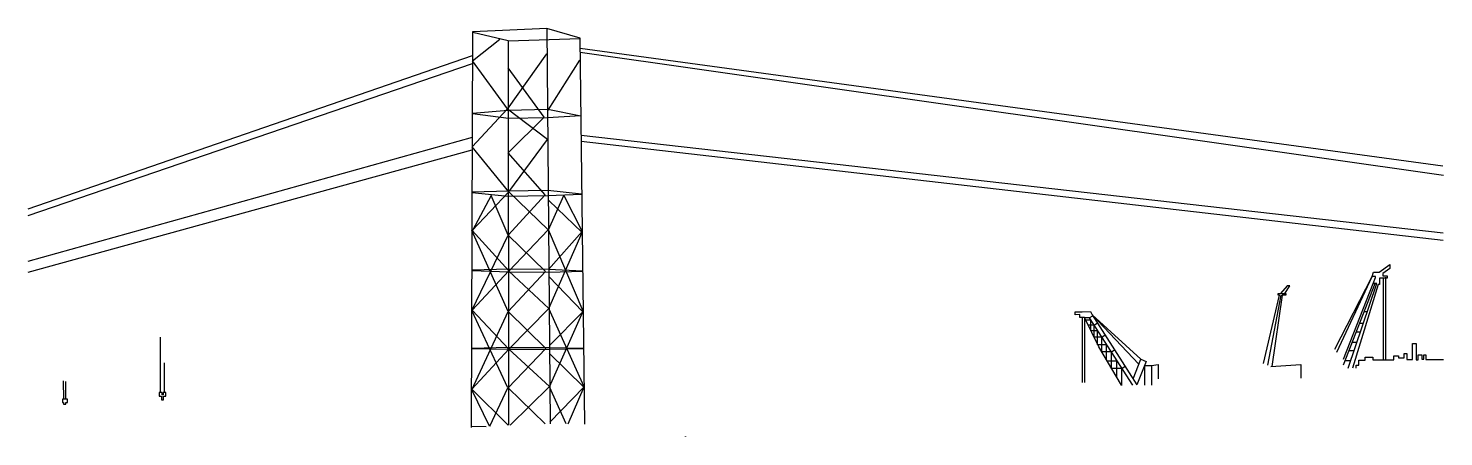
# Model space of a CAD drawing. Header units: millimetres. Extents: x 4 to 145, y 30 to 71.
import ezdxf

# ---------------------------------------------------------------- set-up
doc = ezdxf.new("R2010")
doc.units = ezdxf.units.MM
doc.layers.get('0').update_dxf_attribs({"color": 10, "plot": 0})

msp = doc.modelspace()

# ---------------------------------------------------------------- linework, layer by layer
for points in [[(48.11, 30.96), (48.23, 70.42), (55.63, 70.73), (55.94, 31.3)], [(59.39, 31.28), (58.93, 69.75), (55.63, 70.7)], [(51.76, 31.18), (48.13, 34.77), (51.83, 38.74), (48.17, 42.64), (51.83, 46.57), (48.17, 50.59), (51.83, 54.44), (48.17, 58.92), (51.71, 62.7), (48.2, 67.49), (50.93, 69.64)], [(48.23, 70.34), (51.77, 69.5), (51.81, 31.18)], [(51.77, 69.47), (58.93, 69.73)], [(3.95, 52.75), (48.22, 68.02)], [(51.98, 31.18), (55.88, 35.02), (51.84, 38.75), (55.82, 42.79), (51.84, 46.54), (55.76, 50.65), (51.84, 54.44), (55.69, 59.66), (51.71, 62.67), (55.63, 68.2)], [(58.94, 68.75), (144.9, 57.01)], [(58.94, 68.34), (144.98, 56.09)], [(3.95, 52.08), (48.22, 67.22)], [(55.45, 31.3), (51.77, 34.89), (55.53, 38.82), (51.77, 42.52), (55.5, 46.5), (51.75, 50.11), (55.45, 54.13), (51.75, 58.31), (55.36, 61.86), (51.75, 66.78)], [(55.74, 62.58), (58.92, 67.57)], [(48.2, 62.26), (51.77, 62.56), (55.73, 62.66), (59, 62.02), (55.68, 61.8), (51.8, 61.74), (48.2, 62.21)], [(3.95, 47.51), (48.2, 59.87)], [(59.04, 60.08), (144.92, 50.35)], [(59.05, 59.47), (144.93, 49.61)], [(3.95, 46.43), (48.19, 58.62)], [(49.94, 31.08), (51.74, 34.91), (48.13, 42.62), (51.78, 50.13), (50.08, 54.06), (48.2, 50.58)], [(48.18, 54.36), (51.73, 53.99), (55.71, 54.06), (59.07, 54.21), (55.71, 54.58), (51.81, 54.51), (48.18, 54.41)], [(57.56, 31.31), (55.88, 35.01), (59.23, 42.55), (55.78, 50.66), (57.31, 54.06), (59.13, 50.47), (55.8, 46.68)], [(57.75, 31.31), (59.35, 35), (55.83, 42.8), (59.13, 50.39), (55.83, 53.57)], [(49.91, 31.08), (48.13, 34.71), (51.76, 42.52), (48.15, 50.58)], [(48.17, 46.59), (51.81, 46.45), (55.81, 46.44), (59.2, 46.51), (55.8, 46.7), (51.8, 46.71), (48.19, 46.61)], [(135.47, 36.85), (138.33, 45.31), (137.95, 45.31), (138.18, 45.88), (138.18, 46.01), (137.86, 46.01), (137.98, 46.41), (138.57, 46.41), (139.63, 47.18), (139.63, 46.8), (138.92, 46.29), (138.92, 46.07), (139.34, 46.07), (139.34, 45.84), (138.58, 45.84), (138.58, 45.19), (138.44, 45.19), (135.9, 36.85)], [(55.91, 39.14), (59.2, 42.47), (55.81, 45.98)], [(134.14, 38.76), (137.86, 46.01)], [(134.33, 38.46), (137.86, 46.01)], [(134.99, 37.18), (138.14, 45.31)], [(134.99, 37.76), (137.95, 45.31)], [(138.96, 45.84), (138.96, 37.68)], [(139.19, 45.93), (139.19, 37.68)], [(127.02, 37.32), (128.61, 44.13), (128.48, 44.13), (128.48, 44.31), (129.26, 44.31), (129.26, 44.13), (128.9, 44.13), (127.86, 37.03)], [(127.46, 37.15), (128.78, 44.13)], [(129.14, 44.31), (129.67, 45.07), (129.4, 45.07), (128.71, 44.31)], [(112.88, 35.17), (110.61, 38.99), (109.19, 41.92), (108.73, 41.92), (108.73, 42.21), (108.26, 42.19), (108.26, 42.47), (108.97, 42.47), (109.8, 42.5), (109.97, 42.19), (114.4, 35.2)], [(137.05, 42.51), (137.39, 42.51)], [(108.97, 41.92), (108.97, 35.42)], [(109.19, 41.92), (109.19, 35.42)], [(114, 35.17), (109.68, 41.88), (109.21, 41.88)], [(111.38, 37.69), (111.38, 39.18), (110.49, 39.18), (110.49, 40.59), (109.83, 40.59), (109.83, 41.65), (109.33, 41.65)], [(112.91, 35.14), (112.91, 36.84), (111.88, 36.84), (111.88, 38.47), (110.93, 38.47), (110.93, 39.95), (110.14, 39.95), (110.14, 41.14), (109.57, 41.14)], [(109.66, 41.87), (110.02, 42.09)], [(114.79, 37.75), (109.97, 42.19)], [(114.6, 37.26), (109.97, 42.19)], [(110.15, 41.15), (110.48, 41.37)], [(136.6, 41.33), (136.99, 41.33)], [(17.13, 34.44), (17.13, 39.96)], [(110.92, 39.95), (111.24, 40.17)], [(136.26, 40.47), (136.7, 40.47)], [(48.13, 38.81), (51.81, 38.75), (55.89, 38.76), (59.27, 38.81), (55.86, 38.9), (51.79, 38.93), (48.15, 38.81)], [(55.91, 31.48), (59.32, 34.96), (55.86, 38.35)], [(111.88, 38.47), (112.17, 38.69)], [(135.55, 38.63), (136.07, 38.63)], [(135.86, 39.44), (136.35, 39.44)], [(136.26, 36.85), (136.26, 37.15), (136.52, 37.15), (136.52, 37.66), (137.15, 37.66), (137.15, 37.94), (137.92, 37.94), (137.92, 37.68), (140.01, 37.68), (140.01, 38.1), (140.48, 38.1), (140.48, 37.89), (141.05, 37.89), (141.05, 38.33), (141.3, 38.33), (141.3, 37.72), (141.87, 37.72), (141.87, 39.3), (142.25, 39.3), (142.25, 37.7), (142.44, 37.7), (142.44, 38.18), (142.79, 38.18), (142.79, 37.76), (142.99, 37.76), (142.99, 38.2), (143.21, 38.2), (143.21, 37.73), (144.95, 37.73)], [(17.52, 34.42), (17.52, 37.39)], [(112.43, 35.93), (112.43, 37.57), (111.46, 37.57)], [(112.93, 36.83), (113.21, 37.07)], [(114.03, 35.79), (114.79, 37.75), (115.35, 37.52), (114.4, 35.2)], [(115.19, 35.17), (115.19, 37.13), (115.87, 37.13), (115.87, 35.17)], [(115.87, 37.13), (116.55, 37.21), (116.55, 35.8)], [(127.75, 37.03), (130.76, 37.22), (130.76, 35.85)], [(135.15, 37.61), (135.73, 37.61)], [(7.65, 35.53), (7.65, 33.76), (7.48, 33.76), (7.47, 35.61)], [(17.28, 34.44), (16.98, 34.44), (16.98, 34.07), (17.23, 34.07), (17.23, 33.69), (17.41, 33.69), (17.41, 34.06), (17.65, 34.06), (17.65, 34.42), (17.39, 34.42), (17.39, 34.19), (17.28, 34.19), (17.28, 34.44)], [(7.48, 33.76), (7.35, 33.76), (7.35, 33.45), (7.47, 33.45), (7.47, 33.26), (7.68, 33.26), (7.68, 33.45), (7.84, 33.45), (7.84, 33.76), (7.65, 33.76)], [(48.12, 31.08), (49.59, 31.06)], [(50.05, 31.05), (50.05, 31.05)], [(69.44, 30.03), (69.44, 30.04), (69.45, 30.03)]]:
    msp.add_lwpolyline(points)

doc.saveas('drawing.dxf')
